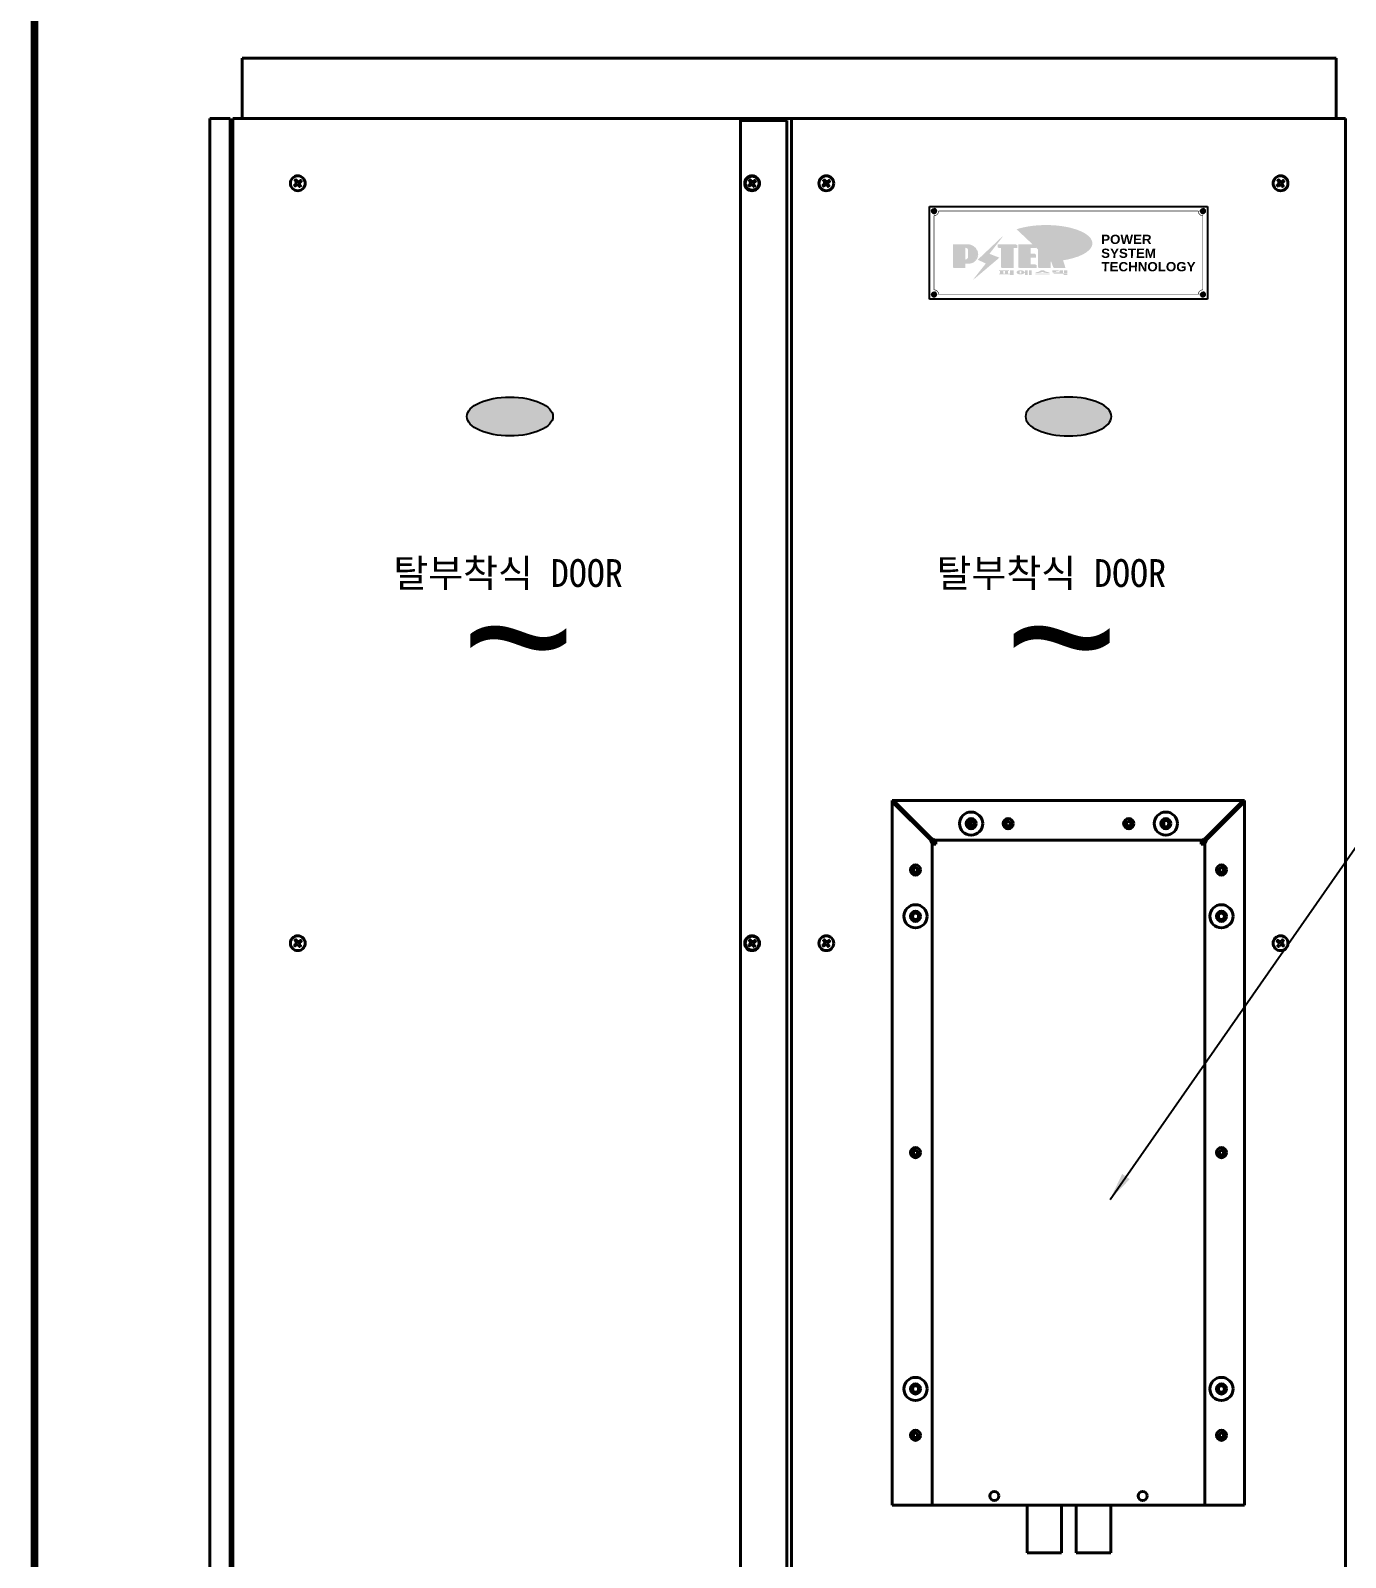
# Model space of a CAD drawing. Header units: millimetres. Extents: x 4969 to 37601, y -771 to 6478.
# Drawn here: x 15852 to 17271, y 2164 to 3811 of the extents above; entities that cross this region are included whole.
import ezdxf
from ezdxf.enums import TextEntityAlignment as Align

# ---------------------------------------------------------------- set-up
doc = ezdxf.new("R2010")
doc.units = ezdxf.units.MM
doc.header["$LTSCALE"] = 7
doc.header["$MEASUREMENT"] = 0
doc.layers.get('0').update_dxf_attribs({"linetype": 'CONTINUOUS'})
doc.layers.add('FORMAT-1', color=7, linetype='CONTINUOUS')
doc.layers.add('line', color=3, linetype='CONTINUOUS')
doc.layers.add('가시적인 것(ISO)', color=3, linetype='CONTINUOUS', lineweight=40)
doc.layers.add('가시적인 좁은 것(ISO)', color=3, linetype='CONTINUOUS', lineweight=35)
doc.styles.add('arial_ttf', font='arial.ttf')
doc.styles.add('HAN', font='')
doc.styles.get("Standard").update_dxf_attribs({"font": 'ISOCP'})
doc.styles.add('스타일1', font='')
doc.styles.get('HAN').set_extended_font_data('GulimChe')
doc.styles.get('스타일1').set_extended_font_data('Arial Black')
doc.dimstyles.new('PS-15', dxfattribs={"dimscale": 15, "dimtxt": 3, "dimasz": 2, "dimexe": 2, "dimexo": 2.5, "dimgap": 1.5, "dimtad": 1, "dimtoh": 1, "dimrnd": 0.05, "dimzin": 12, "dimdsep": 46, "dimtxsty": 'Standard', "dimcen": 0, "dimclrt": 2, "dimazin": 3, "dimtfac": 1, "dimtofl": 0, "dimtmove": 0, "dimatfit": 3, "dimfxl": 0, "dimtolj": 1, "dimtzin": 0, "dimarcsym": 0})

# ---------------------------------------------------------------- blocks, each defined once
blk = doc.blocks.new('format-a1')
at = {"layer": 'FORMAT-1', "color": 7, "const_width": 0.7}
blk.add_lwpolyline([(26, 10), (26, 592), (854, 592), (854, 10)], close=True, dxfattribs=at)
at = {"style": 'HAN'}
for tag, height, p in [('MODEL-NAME', 4.5, (811.39, 49.79)), ('SCALE', 4.05, (713.46, 41.94)), ('PART-NAME', 4.5, (811.39, 41.94)), ('DWG-NO', 4.5, (811.39, 34.02)), ('DRA-BY', 4.5, (623.33, 31.66)), ('CH-BY', 4.5, (648.06, 31.66)), ('APP-BY', 4.5, (672.8, 31.66)), ('관련업체명', 4.5, (733.83, 16.64)), ('DRA-DATE', 3.75, (623.33, 13.71)), ('CH-DATE', 3.75, (648.06, 13.71)), ('APP-DATE', 3.75, (672.8, 13.71))]:
    blk.add_attdef(tag, text='', height=height, dxfattribs=at).set_placement(p, align=Align.MIDDLE_CENTER)
blk = doc.blocks.new('ERYGEDGSDF')
at = {"layer": 'line'}
h = blk.add_hatch(color=140, dxfattribs=at)
edge = h.paths.add_edge_path()
edge.add_ellipse((28537.7, -6339.3), major_axis=(-50, 0), ratio=0.39426, start_angle=111.5127, end_angle=334.469)
edge.add_ellipse((28531.8, -6340.9), major_axis=(-46.3, 0), ratio=0.40699, start_angle=121.3066, end_angle=327.7437, ccw=False)
edge.add_line((28555.8, -6357), (28556, -6357.6))
h = blk.add_hatch(color=1, dxfattribs=at)
h.paths.add_polyline_path([(28449.7, -6360.4), (28453.5, -6360.4, 1), (28453.5, -6340.4), (28437.2, -6340.4), (28437.2, -6365.4), (28449.7, -6365.4)])
h.paths.add_polyline_path([(28449.7, -6356.9), (28449.7, -6343.7), (28450.3, -6343.7, -0.414214), (28453.6, -6347), (28453.6, -6353.6, -0.414214), (28450.3, -6356.9)], flags=16)
h.paths.add_polyline_path([(28501.8, -6343.7), (28505.7, -6343.7), (28505.7, -6340.4), (28485.3, -6340.4), (28485.3, -6343.7), (28489.1, -6343.7), (28489.1, -6365.4), (28501.8, -6365.4)])
h.paths.add_polyline_path([(28520.3, -6354.1), (28525.9, -6354.1), (28525.9, -6350.6), (28520.3, -6350.6), (28520.3, -6343.7), (28525.9, -6343.7), (28525.9, -6340.4), (28507.8, -6340.4), (28507.8, -6365.4), (28526.6, -6365.4), (28526.6, -6362.1), (28520.3, -6362.1)])
h.paths.add_polyline_path([(28541.7, -6354.7), (28545.5, -6365.4), (28557.8, -6365.4), (28551.5, -6345.2), (28557.5, -6340.4), (28551.8, -6340.4), (28541.7, -6346.8), (28541.7, -6340.4), (28529.1, -6340.4), (28529.1, -6365.4), (28541.7, -6365.4)])
h = blk.add_hatch(color=250, dxfattribs=at)
h.paths.add_polyline_path([(28450.6, -6344.4), (28451.2, -6344.4, -0.129793), (28452.8, -6344.9, 0.221832), (28450.3, -6343.7), (28449.7, -6343.7), (28449.7, -6356.9), (28450.3, -6356.9, 0.02048), (28450.6, -6356.9)], flags=17)
h.paths.add_polyline_path([(28450.6, -6361.2), (28454.4, -6361.2, 0.72362), (28460.4, -6343.1, -0.679777), (28453.5, -6360.4), (28449.7, -6360.4), (28449.7, -6365.4), (28438.1, -6365.4), (28438.1, -6366.1), (28450.6, -6366.1)])
h.paths.add_polyline_path([(28472.7, -6361.1), (28458.7, -6378.7), (28460.4, -6377.3), (28473.6, -6360.7), (28464.9, -6356.6), (28489.4, -6333.4), (28490.6, -6331.8), (28464, -6357)])
h.paths.add_polyline_path([(28486.2, -6343.7), (28486.2, -6344.4), (28489.1, -6344.4), (28489.1, -6343.7)], flags=17)
h.paths.add_polyline_path([(28502.7, -6344.4), (28506.6, -6344.4), (28506.6, -6341.1), (28505.7, -6341.1), (28505.7, -6343.7), (28501.8, -6343.7), (28501.8, -6365.4), (28490, -6365.4), (28490, -6366.1), (28502.7, -6366.1)])
h.paths.add_polyline_path([(28526.8, -6351.3), (28525.9, -6351.3), (28525.9, -6354.1), (28520.3, -6354.1), (28520.3, -6362.1), (28521.2, -6362.1), (28521.2, -6354.8), (28526.8, -6354.8)])
h.paths.add_polyline_path([(28527.5, -6362.8), (28526.6, -6362.8), (28526.6, -6365.4), (28508.7, -6365.4), (28508.7, -6366.1), (28527.5, -6366.1)])
h.paths.add_polyline_path([(28526.8, -6341.1), (28525.9, -6341.1), (28525.9, -6343.7), (28520.3, -6343.7), (28520.3, -6350.6), (28521.2, -6350.6), (28521.2, -6344.4), (28526.8, -6344.4)])
h.paths.add_polyline_path([(28542.6, -6341.1), (28541.7, -6341.1), (28541.7, -6346.8), (28542.6, -6346.2)])
h.paths.add_polyline_path([(28542.6, -6357.3), (28541.7, -6354.7), (28541.7, -6365.4), (28530.1, -6365.4), (28530.1, -6366.1), (28542.6, -6366.1)])
h.paths.add_polyline_path([(28558.4, -6341.1), (28556.6, -6341.1), (28551.5, -6345.2), (28557.8, -6365.4), (28546.1, -6365.4), (28546.4, -6366.1), (28558.7, -6366.1), (28552.4, -6346)])
blk.add_hatch(color=5, dxfattribs=at).paths.add_polyline_path([(28487.3, -6354.8), (28476.6, -6350.6), (28491.5, -6331.4), (28464.9, -6356.6), (28473.6, -6360.7), (28459.6, -6378.3)])
h = blk.add_hatch(color=250, dxfattribs=at)
edge = h.paths.add_edge_path()
edge.add_ellipse((28510.1, -6370.6), major_axis=(-4.29, 0), ratio=0.526336, start_angle=192.2456, end_angle=269.0748)
edge.add_line((28510.2, -6368.4), (28510.1, -6368.4))
edge.add_ellipse((28510.1, -6370.6), major_axis=(-4.29, 0), ratio=0.526336, start_angle=270.9252, end_angle=449.0748)
edge.add_line((28510.1, -6372.9), (28510.2, -6372.9))
edge.add_ellipse((28510.1, -6370.6), major_axis=(-4.29, 0), ratio=0.526336, start_angle=450.9252, end_angle=527.7544)
edge.add_line((28514.3, -6371.1), (28515, -6371.1))
edge.add_line((28515, -6371.1), (28515, -6373.5))
edge.add_line((28515, -6373.5), (28517.7, -6373.5))
edge.add_line((28517.7, -6373.5), (28517.7, -6368.4))
edge.add_line((28517.7, -6368.4), (28515, -6368.4))
edge.add_line((28515, -6368.4), (28515, -6370.2))
edge.add_line((28515, -6370.2), (28514.3, -6370.2))
h.paths.add_polyline_path([(28511.1, -6370.3), (28511.1, -6371, -1), (28509.1, -6371), (28509.1, -6370.3, -1)], flags=16)
h.paths.add_polyline_path([(28522.3, -6368.4), (28519.2, -6368.4), (28519.2, -6373.5), (28522.3, -6373.5)])
h.paths.add_polyline_path([(28532, -6368.4), (28532, -6368.7, -0.157169), (28525.6, -6370.6), (28527, -6371.3, 0.128407), (28533.7, -6370.1, 0.128407), (28540.5, -6371.3), (28541.9, -6370.6, -0.157169), (28535.5, -6368.7), (28535.5, -6368.4)])
h.paths.add_polyline_path([(28541.5, -6372.9), (28541.5, -6372.1), (28526, -6372.1), (28526, -6372.9)])
h.paths.add_polyline_path([(28544.5, -6368.4), (28544.5, -6370.2, 0.414214), (28545.1, -6370.8), (28552.5, -6370.8), (28552.5, -6371.3), (28556, -6371.3), (28556, -6368.4), (28552.5, -6368.4), (28552.5, -6369.4), (28551.3, -6369.4), (28551.3, -6369.9), (28552.5, -6369.9), (28552.5, -6370.2), (28548.3, -6370.2), (28548.3, -6369.9), (28550.3, -6369.9), (28550.3, -6369.4), (28548.3, -6369.4), (28548.3, -6369.1), (28551.3, -6369.1), (28551.3, -6368.4)])
h.paths.add_polyline_path([(28557.1, -6368.4), (28557.1, -6371.3), (28560.5, -6371.3), (28560.5, -6368.4)])
h.paths.add_polyline_path([(28560.5, -6373.5), (28560.5, -6371.6), (28545.9, -6371.6), (28545.9, -6372.3), (28556.5, -6372.3), (28556.5, -6373.5)])
h.paths.add_polyline_path([(28498.9, -6368.4), (28498.9, -6372.1), (28496.7, -6372.1), (28496.7, -6369.1), (28497.7, -6369.1), (28497.7, -6368.4), (28487, -6368.4), (28487, -6369.1), (28488, -6369.1), (28488, -6372.1), (28487, -6372.1), (28487, -6372.9), (28498.9, -6372.9), (28498.9, -6373.5), (28502.9, -6373.5), (28502.9, -6368.4)])
h.paths.add_polyline_path([(28493.3, -6369.1), (28491.4, -6369.1), (28491.4, -6372.1), (28493.3, -6372.1)], flags=17)
for p, q in [((28411.8, -6299.5), (28711.8, -6299.5)), ((28411.8, -6399.5), (28411.8, -6299.5)), ((28711.8, -6299.5), (28711.8, -6399.5)), ((28711.8, -6399.5), (28411.8, -6399.5))]:
    blk.add_line(p, q)
at = {"const_width": 0.6}
for points in [[(28416.8, -6309.5, 0.414214), (28421.8, -6304.5, -12.438297)], [(28706.8, -6309.5, -0.414214), (28701.8, -6304.5, 12.438297)], [(28421.8, -6394.5, 0.414214), (28416.8, -6389.5, 2.414214)], [(28701.8, -6394.5, -0.414214), (28706.8, -6389.5, -2.414214)]]:
    blk.add_lwpolyline(points, format="xyb", dxfattribs=at)
for points in [[(28416.8, -6309.5), (28416.8, -6389.5)], [(28701.8, -6304.5), (28421.8, -6304.5)], [(28706.8, -6309.5), (28706.8, -6389.5)], [(28421.8, -6394.5), (28701.8, -6394.5)]]:
    blk.add_lwpolyline(points, dxfattribs=at)
for centre in [(28416.8, -6304.5), (28706.8, -6304.5), (28416.8, -6394.5), (28706.8, -6394.5)]:
    blk.add_circle(centre, 2.25)
at = {"style": '스타일1', "oblique": 0.9, "width": 0.9}
for s, p in [('POWER', (28597, -6340)), ('SYSTEM', (28597, -6355)), ('TECHNOLOGY', (28597.3, -6369.5))]:
    blk.add_text(s, height=10, dxfattribs=at).set_placement(p)

msp = doc.modelspace()

# ---------------------------------------------------------------- hatches: boundary and pattern name
h = msp.add_hatch(color=256)
h.dxf.hatch_style = 1
edge = h.paths.add_edge_path()
edge.add_ellipse((16369.479, 3394.992), major_axis=(46.415, 0), ratio=0.45127496, start_angle=0, end_angle=360)
h = msp.add_hatch(color=256)
h.dxf.hatch_style = 1
edge = h.paths.add_edge_path()
edge.add_ellipse((16971.979, 3394.992), major_axis=(-46.415, 0), ratio=0.45127496, start_angle=0, end_angle=360, ccw=False)

# ---------------------------------------------------------------- linework, layer by layer
msp.add_ellipse((16369.479, 3394.992, 0), major_axis=(46.415, 0), ratio=0.45127496, start_param=-1.57079633, end_param=4.71238898)
at = {"extrusion": (0, 0, -1)}
msp.add_ellipse((16971.979, 3394.992, 0), major_axis=(-46.415, 0), ratio=0.45127496, start_param=-1.57079633, end_param=4.71238898, dxfattribs=at)
at = {"layer": '가시적인 것(ISO)'}
for p, q in [((16080.729, 3781.667, 0), (16080.729, 3716.667, 0)), ((16080.729, 3781.667, 0), (17260.729, 3781.667, 0)), ((17260.729, 3781.667, 0), (17260.729, 3716.667, 0)), ((16067.729, 3716.667, 0), (16045.729, 3716.667, 0)), ((16045.729, 1766.667, 0), (16045.729, 3716.667, 0)), ((16067.729, 3716.667, 0), (16067.729, 1766.667, 0)), ((16070.729, 3716.667, 0), (16070.729, 1936.667, 0)), ((16618.229, 3716.667, 0), (16070.729, 3716.667, 0)), ((16618.229, 3716.667, 0), (16673.229, 3716.667, 0)), ((16618.229, 1936.667, 0), (16618.229, 3716.667, 0)), ((16668.229, 3714.367, 0), (16618.229, 3714.367, 0)), ((16668.229, 1938.967, 0), (16668.229, 3714.367, 0)), ((16673.229, 3716.667, 0), (16673.229, 1936.667, 0)), ((17270.729, 3716.667, 0), (16673.229, 3716.667, 0)), ((17270.729, 1936.667, 0), (17270.729, 3716.667, 0)), ((16070.729, 3650.667, 0), (16067.729, 3650.667, 0)), ((16070.729, 3642.667, 0), (16067.729, 3642.667, 0)), ((16137.789, 3643.683, 0), (16137.095, 3644.583, 0)), ((16137.121, 3644.782, 0), (16138.874, 3646.134, 0)), ((16139.071, 3647.655, 0), (16137.72, 3649.408, 0)), ((16137.745, 3649.607, 0), (16138.645, 3650.3, 0)), ((16139.741, 3645.009, 0), (16137.988, 3643.658, 0)), ((16139.182, 3644.596, 0), (16138.332, 3645.698, 0)), ((16138.658, 3648.214, 0), (16139.76, 3649.064, 0)), ((16138.844, 3650.275, 0), (16140.196, 3648.522, 0)), ((16142.614, 3643.059, 0), (16141.262, 3644.812, 0)), ((16141.717, 3648.325, 0), (16143.47, 3649.676, 0)), ((16142.8, 3645.12, 0), (16141.812, 3644.358, 0)), ((16142.276, 3648.738, 0), (16143.126, 3647.636, 0)), ((16142.387, 3645.679, 0), (16143.738, 3643.926, 0)), ((16144.337, 3648.552, 0), (16142.584, 3647.2, 0)), ((16143.713, 3643.727, 0), (16142.813, 3643.033, 0)), ((16143.669, 3649.651, 0), (16144.363, 3648.751, 0)), ((16627.789, 3643.683, 0), (16627.095, 3644.583, 0)), ((16627.121, 3644.782, 0), (16628.874, 3646.134, 0)), ((16629.071, 3647.655, 0), (16627.72, 3649.408, 0)), ((16627.745, 3649.607, 0), (16628.645, 3650.3, 0)), ((16629.741, 3645.009, 0), (16627.988, 3643.658, 0)), ((16629.182, 3644.596, 0), (16628.332, 3645.698, 0)), ((16628.658, 3648.214, 0), (16629.76, 3649.064, 0)), ((16628.844, 3650.275, 0), (16630.196, 3648.522, 0)), ((16632.614, 3643.059, 0), (16631.262, 3644.812, 0)), ((16632.8, 3645.12, 0), (16631.698, 3644.27, 0)), ((16631.717, 3648.325, 0), (16633.47, 3649.676, 0)), ((16632.276, 3648.738, 0), (16633.126, 3647.636, 0)), ((16632.387, 3645.679, 0), (16633.738, 3643.926, 0)), ((16634.337, 3648.552, 0), (16632.584, 3647.2, 0)), ((16633.713, 3643.727, 0), (16632.813, 3643.033, 0)), ((16633.669, 3649.651, 0), (16634.363, 3648.751, 0)), ((16707.789, 3643.683, 0), (16707.095, 3644.583, 0)), ((16707.121, 3644.782, 0), (16708.874, 3646.134, 0)), ((16709.071, 3647.655, 0), (16707.72, 3649.408, 0)), ((16707.745, 3649.607, 0), (16708.645, 3650.3, 0)), ((16709.741, 3645.009, 0), (16707.988, 3643.658, 0)), ((16709.182, 3644.596, 0), (16708.332, 3645.698, 0)), ((16708.658, 3648.214, 0), (16709.76, 3649.064, 0)), ((16708.844, 3650.275, 0), (16710.196, 3648.522, 0)), ((16712.614, 3643.059, 0), (16711.262, 3644.812, 0)), ((16712.8, 3645.12, 0), (16711.698, 3644.27, 0)), ((16711.717, 3648.325, 0), (16713.47, 3649.676, 0)), ((16712.276, 3648.738, 0), (16713.126, 3647.636, 0)), ((16712.387, 3645.679, 0), (16713.738, 3643.926, 0)), ((16714.337, 3648.552, 0), (16712.584, 3647.2, 0)), ((16713.713, 3643.727, 0), (16712.813, 3643.033, 0)), ((16713.669, 3649.651, 0), (16714.363, 3648.751, 0)), ((17197.789, 3643.683, 0), (17197.095, 3644.583, 0)), ((17197.121, 3644.782, 0), (17198.874, 3646.134, 0)), ((17199.071, 3647.655, 0), (17197.72, 3649.408, 0)), ((17197.745, 3649.607, 0), (17198.645, 3650.3, 0)), ((17199.741, 3645.009, 0), (17197.988, 3643.658, 0)), ((17199.182, 3644.596, 0), (17198.332, 3645.698, 0)), ((17198.658, 3648.214, 0), (17199.76, 3649.064, 0)), ((17198.844, 3650.275, 0), (17200.196, 3648.522, 0)), ((17202.614, 3643.059, 0), (17201.262, 3644.812, 0)), ((17201.717, 3648.325, 0), (17203.47, 3649.676, 0)), ((17202.8, 3645.12, 0), (17201.812, 3644.358, 0)), ((17202.276, 3648.738, 0), (17203.126, 3647.636, 0)), ((17202.387, 3645.679, 0), (17203.738, 3643.926, 0)), ((17204.337, 3648.552, 0), (17202.584, 3647.2, 0)), ((17203.713, 3643.727, 0), (17202.813, 3643.033, 0)), ((17203.669, 3649.651, 0), (17204.363, 3648.751, 0)), ((16070.729, 3638.967, 0), (16067.729, 3638.967, 0)), ((16783.393, 2980.667, 0), (16781.979, 2980.667, 0)), ((16781.979, 2980.667, 0), (16781.979, 2979.253, 0)), ((16822.979, 2938.253, 0), (16781.979, 2979.253, 0)), ((16781.979, 2979.253, 0), (16781.979, 2220.167, 0)), ((16824.393, 2939.667, 0), (16783.393, 2980.667, 0)), ((17160.565, 2980.667, 0), (16783.393, 2980.667, 0)), ((17119.565, 2939.667, 0), (17160.565, 2980.667, 0)), ((17120.979, 2938.253, 0), (17161.979, 2979.253, 0)), ((17161.979, 2980.667, 0), (17160.565, 2980.667, 0)), ((17161.979, 2979.253, 0), (17161.979, 2980.667, 0)), ((17161.979, 2220.167, 0), (17161.979, 2979.253, 0)), ((16864.729, 2953.221, 0), (16864.729, 2958.113, 0)), ((16866.729, 2958.981, 0), (16866.729, 2952.353, 0)), ((17074.729, 2958.113, 0), (17074.729, 2953.221, 0)), ((16826.979, 2934.253, 0), (16822.979, 2938.253, 0)), ((16824.393, 2939.667, 0), (16828.393, 2935.667, 0)), ((16824.979, 2934.253, 0), (16824.979, 2933.667, 0)), ((16826.979, 2934.253, 0), (16824.979, 2934.253, 0)), ((16824.979, 2220.167, 0), (16824.979, 2933.667, 0)), ((16828.979, 2933.667, 0), (16824.979, 2933.667, 0)), ((16826.979, 2933.667, 0), (16826.979, 2934.253, 0)), ((16828.979, 2937.667, 0), (16828.393, 2937.667, 0)), ((16828.393, 2935.667, 0), (16828.393, 2937.667, 0)), ((16828.979, 2935.667, 0), (16828.393, 2935.667, 0)), ((16828.979, 2937.667, 0), (17114.979, 2937.667, 0)), ((16828.979, 2937.667, 0), (16828.979, 2933.667, 0)), ((17115.565, 2937.667, 0), (17114.979, 2937.667, 0)), ((17114.979, 2933.667, 0), (17114.979, 2937.667, 0)), ((17114.979, 2935.667, 0), (17115.565, 2935.667, 0)), ((17118.979, 2933.667, 0), (17114.979, 2933.667, 0)), ((17115.565, 2935.667, 0), (17119.565, 2939.667, 0)), ((17115.565, 2935.667, 0), (17115.565, 2937.667, 0)), ((17120.979, 2938.253, 0), (17116.979, 2934.253, 0)), ((17116.979, 2934.253, 0), (17118.979, 2934.253, 0)), ((17116.979, 2933.667, 0), (17116.979, 2934.253, 0)), ((17118.979, 2933.667, 0), (17118.979, 2934.253, 0)), ((17118.979, 2933.667, 0), (17118.979, 2220.167, 0)), ((16137.789, 2823.683, 0), (16137.095, 2824.583, 0)), ((16137.121, 2824.782, 0), (16138.874, 2826.134, 0)), ((16139.071, 2827.655, 0), (16137.72, 2829.408, 0)), ((16137.745, 2829.607, 0), (16138.645, 2830.3, 0)), ((16139.741, 2825.009, 0), (16137.988, 2823.658, 0)), ((16138.844, 2830.275, 0), (16140.196, 2828.522, 0)), ((16142.614, 2823.059, 0), (16141.262, 2824.812, 0)), ((16141.717, 2828.325, 0), (16143.47, 2829.676, 0)), ((16142.387, 2825.679, 0), (16143.738, 2823.926, 0)), ((16144.337, 2828.552, 0), (16142.584, 2827.2, 0)), ((16143.713, 2823.727, 0), (16142.813, 2823.033, 0)), ((16143.669, 2829.651, 0), (16144.363, 2828.751, 0)), ((16627.789, 2823.683, 0), (16627.095, 2824.583, 0)), ((16627.121, 2824.782, 0), (16628.874, 2826.134, 0)), ((16629.071, 2827.655, 0), (16627.72, 2829.408, 0)), ((16627.745, 2829.607, 0), (16628.645, 2830.3, 0)), ((16629.741, 2825.009, 0), (16627.988, 2823.658, 0)), ((16629.182, 2824.596, 0), (16628.332, 2825.698, 0)), ((16628.658, 2828.214, 0), (16629.76, 2829.064, 0)), ((16628.844, 2830.275, 0), (16630.196, 2828.522, 0)), ((16632.614, 2823.059, 0), (16631.262, 2824.812, 0)), ((16632.8, 2825.12, 0), (16631.698, 2824.27, 0)), ((16631.717, 2828.325, 0), (16633.47, 2829.676, 0)), ((16632.276, 2828.738, 0), (16633.126, 2827.636, 0)), ((16632.387, 2825.679, 0), (16633.738, 2823.926, 0)), ((16634.337, 2828.552, 0), (16632.584, 2827.2, 0)), ((16633.713, 2823.727, 0), (16632.813, 2823.033, 0)), ((16633.669, 2829.651, 0), (16634.363, 2828.751, 0)), ((16707.789, 2823.683, 0), (16707.095, 2824.583, 0)), ((16707.121, 2824.782, 0), (16708.874, 2826.134, 0)), ((16709.071, 2827.655, 0), (16707.72, 2829.408, 0)), ((16707.745, 2829.607, 0), (16708.645, 2830.3, 0)), ((16709.741, 2825.009, 0), (16707.988, 2823.658, 0)), ((16709.182, 2824.596, 0), (16708.332, 2825.698, 0)), ((16708.658, 2828.214, 0), (16709.76, 2829.064, 0)), ((16708.844, 2830.275, 0), (16710.196, 2828.522, 0)), ((16712.614, 2823.059, 0), (16711.262, 2824.812, 0)), ((16712.8, 2825.12, 0), (16711.698, 2824.27, 0)), ((16711.717, 2828.325, 0), (16713.47, 2829.676, 0)), ((16712.276, 2828.738, 0), (16713.126, 2827.636, 0)), ((16712.387, 2825.679, 0), (16713.738, 2823.926, 0)), ((16714.337, 2828.552, 0), (16712.584, 2827.2, 0)), ((16713.713, 2823.727, 0), (16712.813, 2823.033, 0)), ((16713.669, 2829.651, 0), (16714.363, 2828.751, 0)), ((17197.131, 2828.811, 0), (17197.839, 2829.699, 0)), ((17198.883, 2827.231, 0), (17197.153, 2828.611, 0)), ((17197.675, 2823.977, 0), (17199.055, 2825.707, 0)), ((17198.585, 2823.069, 0), (17197.697, 2823.777, 0)), ((17198.039, 2829.721, 0), (17199.769, 2828.341, 0)), ((17200.165, 2824.821, 0), (17198.785, 2823.091, 0)), ((17201.293, 2828.513, 0), (17202.673, 2830.243, 0)), ((17203.419, 2823.612, 0), (17201.689, 2824.993, 0)), ((17203.784, 2829.357, 0), (17202.403, 2827.627, 0)), ((17202.575, 2826.103, 0), (17204.305, 2824.723, 0)), ((17202.873, 2830.265, 0), (17203.761, 2829.557, 0)), ((17204.327, 2824.523, 0), (17203.619, 2823.635, 0)), ((16070.729, 2745.667, 0), (16067.729, 2745.667, 0)), ((16070.729, 2737.667, 0), (16067.729, 2737.667, 0)), ((16781.979, 2220.167, 0), (16822.979, 2220.167, 0)), ((16822.979, 2220.167, 0), (16824.979, 2220.167, 0)), ((16824.979, 2220.167, 0), (16828.979, 2220.167, 0)), ((17114.979, 2220.167, 0), (16828.979, 2220.167, 0)), ((16927.279, 2168.667, 0), (16927.279, 2220.167, 0)), ((16964.579, 2168.667, 0), (16964.579, 2220.167, 0)), ((16980.379, 2168.667, 0), (16980.379, 2220.167, 0)), ((17017.679, 2168.667, 0), (17017.679, 2220.167, 0)), ((17114.979, 2220.167, 0), (17118.979, 2220.167, 0)), ((17120.979, 2220.167, 0), (17118.979, 2220.167, 0)), ((17161.979, 2220.167, 0), (17120.979, 2220.167, 0)), ((16927.279, 2168.667, 0), (16964.579, 2168.667, 0)), ((16980.379, 2168.667, 0), (17017.679, 2168.667, 0))]:
    msp.add_line(p, q, dxfattribs=at)
for centre, radius in [((16140.729, 3646.667, 0), 8), ((16140.729, 3646.667, 0), 8), ((16630.729, 3646.667, 0), 8), ((16630.729, 3646.667, 0), 7.5), ((16710.729, 3646.667, 0), 8), ((16710.729, 3646.667, 0), 8), ((17200.729, 3646.667, 0), 8), ((17200.729, 3646.667, 0), 8), ((16826.979, 3616.667, 0), 1.621), ((17116.979, 3616.667, 0), 1.621), ((16826.979, 3526.667, 0), 1.621), ((17116.979, 3526.667, 0), 1.621), ((16866.979, 2955.667, 0), 12.5), ((17076.979, 2955.667, 0), 12.5), ((16866.979, 2955.667, 0), 5.5), ((16866.979, 2955.667, 0), 5), ((16866.979, 2955.667, 0), 3.323), ((16906.979, 2955.667, 0), 5.5), ((16906.979, 2955.667, 0), 2.458), ((17036.979, 2955.667, 0), 5.5), ((17036.979, 2955.667, 0), 2.458), ((17076.979, 2955.667, 0), 5.5), ((17076.979, 2955.667, 0), 5), ((17076.979, 2955.667, 0), 3.323), ((16806.979, 2905.667, 0), 5.5), ((16806.979, 2905.667, 0), 2.458), ((17136.979, 2905.667, 0), 5.5), ((17136.979, 2905.667, 0), 2.458), ((16806.979, 2855.667, 0), 12.5), ((17136.979, 2855.667, 0), 12.5), ((16806.979, 2855.667, 0), 5.5), ((16806.979, 2855.667, 0), 5), ((16806.979, 2855.667, 0), 3.323), ((17136.979, 2855.667, 0), 5.5), ((17136.979, 2855.667, 0), 5), ((17136.979, 2855.667, 0), 3.323), ((16140.729, 2826.667, 0), 8), ((16140.729, 2826.667, 0), 8), ((16630.729, 2826.667, 0), 8), ((16630.729, 2826.667, 0), 7.5), ((16710.729, 2826.667, 0), 8), ((16710.729, 2826.667, 0), 8), ((17200.729, 2826.667, 0), 8), ((17200.729, 2826.667, 0), 8), ((16806.979, 2600.667, 0), 5.5), ((17136.979, 2600.667, 0), 5.5), ((16806.979, 2600.667, 0), 2.458), ((17136.979, 2600.667, 0), 2.458), ((16806.979, 2345.667, 0), 12.5), ((17136.979, 2345.667, 0), 12.5), ((16806.979, 2345.667, 0), 5.5), ((16806.979, 2345.667, 0), 5), ((16806.979, 2345.667, 0), 3.323), ((17136.979, 2345.667, 0), 5.5), ((17136.979, 2345.667, 0), 5), ((17136.979, 2345.667, 0), 3.323), ((16806.979, 2295.667, 0), 5.5), ((16806.979, 2295.667, 0), 2.458), ((17136.979, 2295.667, 0), 5.5), ((17136.979, 2295.667, 0), 2.458), ((16891.979, 2230.167, 0), 5), ((17051.979, 2230.167, 0), 5)]:
    msp.add_circle(centre, radius, dxfattribs=at)
for centre, radius, start, end in [((16137.208, 3644.67, 0), 0.142, 127.628657, 217.628657), ((16137.832, 3649.494, 0), 0.142, 127.628657, 217.628657), ((16137.902, 3643.77, 0), 0.142, 217.628657, 307.628657), ((16138.343, 3645.706, 0), 0.0142, 127.628657, 217.628657), ((16138.732, 3650.188, 0), 0.142, 37.628657, 127.628657), ((16138.666, 3648.203, 0), 0.0142, 127.628657, 217.628657), ((16140.729, 3646.667, 0), 1.93, 149.213318, 196.043995), ((16140.729, 3646.667, 0), 1.93, 196.043995, 239.213318), ((16140.729, 3646.667, 0), 1.93, 106.043993, 149.213318), ((16139.193, 3644.604, 0), 0.0142, 217.628657, 307.628657), ((16140.729, 3646.667, 0), 1.93, 239.213318, 286.043995), ((16139.769, 3649.053, 0), 0.0142, 37.628657, 127.628657), ((16140.729, 3646.667, 0), 1.93, 59.213318, 106.043995), ((16140.729, 3646.667, 0), 1.93, 286.043995, 329.213318), ((16140.729, 3646.667, 0), 1.93, 16.043995, 59.21332), ((16142.265, 3648.73, 0), 0.0142, 37.628657, 127.628657), ((16140.729, 3646.667, 0), 1.93, 329.213318, 16.043995), ((16142.726, 3643.146, 0), 0.142, 217.628657, 307.628657), ((16142.792, 3645.131, 0), 0.0142, 307.628657, 37.628657), ((16143.115, 3647.627, 0), 0.0142, 307.628657, 37.628657), ((16143.557, 3649.564, 0), 0.142, 37.628657, 127.628657), ((16143.626, 3643.839, 0), 0.142, 307.628657, 37.628657), ((16144.25, 3648.664, 0), 0.142, 307.628657, 37.628657), ((16627.208, 3644.67, 0), 0.142, 127.628657, 217.628657), ((16627.832, 3649.494, 0), 0.142, 127.628657, 217.628657), ((16627.902, 3643.77, 0), 0.142, 217.628657, 307.628657), ((16628.343, 3645.706, 0), 0.0142, 127.628657, 217.628657), ((16628.732, 3650.188, 0), 0.142, 37.628657, 127.628657), ((16628.666, 3648.203, 0), 0.0142, 127.628657, 217.628657), ((16630.729, 3646.667, 0), 1.93, 149.213318, 196.043995), ((16630.729, 3646.667, 0), 1.93, 196.043995, 239.213318), ((16630.729, 3646.667, 0), 1.93, 106.043993, 149.213318), ((16629.193, 3644.604, 0), 0.0142, 217.628657, 307.628657), ((16630.729, 3646.667, 0), 1.93, 239.213318, 286.043995), ((16629.769, 3649.053, 0), 0.0142, 37.628657, 127.628657), ((16630.729, 3646.667, 0), 1.93, 59.213318, 106.043995), ((16630.729, 3646.667, 0), 1.93, 286.043995, 329.213318), ((16631.69, 3644.281, 0), 0.0142, 217.628657, 307.628657), ((16630.729, 3646.667, 0), 1.93, 16.043995, 59.21332), ((16632.265, 3648.73, 0), 0.0142, 37.628657, 127.628657), ((16630.729, 3646.667, 0), 1.93, 329.213318, 16.043995), ((16632.726, 3643.146, 0), 0.142, 217.628657, 307.628657), ((16632.792, 3645.131, 0), 0.0142, 307.628657, 37.628657), ((16633.115, 3647.627, 0), 0.0142, 307.628657, 37.628657), ((16633.557, 3649.564, 0), 0.142, 37.628657, 127.628657), ((16633.626, 3643.839, 0), 0.142, 307.628657, 37.628657), ((16634.25, 3648.664, 0), 0.142, 307.628657, 37.628657), ((16707.208, 3644.67, 0), 0.142, 127.628657, 217.628657), ((16707.832, 3649.494, 0), 0.142, 127.628657, 217.628657), ((16707.902, 3643.77, 0), 0.142, 217.628657, 307.628657), ((16708.343, 3645.706, 0), 0.0142, 127.628657, 217.628657), ((16708.732, 3650.188, 0), 0.142, 37.628657, 127.628657), ((16708.666, 3648.203, 0), 0.0142, 127.628657, 217.628657), ((16710.729, 3646.667, 0), 1.93, 149.213318, 196.043995), ((16710.729, 3646.667, 0), 1.93, 196.043995, 239.213318), ((16710.729, 3646.667, 0), 1.93, 106.043993, 149.213318), ((16709.193, 3644.604, 0), 0.0142, 217.628657, 307.628657), ((16710.729, 3646.667, 0), 1.93, 239.213318, 286.043995), ((16709.769, 3649.053, 0), 0.0142, 37.628657, 127.628657), ((16710.729, 3646.667, 0), 1.93, 59.213318, 106.043995), ((16710.729, 3646.667, 0), 1.93, 286.043995, 329.213318), ((16711.69, 3644.281, 0), 0.0142, 217.628657, 307.628657), ((16710.729, 3646.667, 0), 1.93, 16.043995, 59.21332), ((16712.265, 3648.73, 0), 0.0142, 37.628657, 127.628657), ((16710.729, 3646.667, 0), 1.93, 329.213318, 16.043995), ((16712.726, 3643.146, 0), 0.142, 217.628657, 307.628657), ((16712.792, 3645.131, 0), 0.0142, 307.628657, 37.628657), ((16713.115, 3647.627, 0), 0.0142, 307.628657, 37.628657), ((16713.557, 3649.564, 0), 0.142, 37.628657, 127.628657), ((16713.626, 3643.839, 0), 0.142, 307.628657, 37.628657), ((16714.25, 3648.664, 0), 0.142, 307.628657, 37.628657), ((17197.208, 3644.67, 0), 0.142, 127.628657, 217.628657), ((17197.832, 3649.494, 0), 0.142, 127.628657, 217.628657), ((17197.902, 3643.77, 0), 0.142, 217.628657, 307.628657), ((17198.343, 3645.706, 0), 0.0142, 127.628657, 217.628657), ((17198.732, 3650.188, 0), 0.142, 37.628657, 127.628657), ((17198.666, 3648.203, 0), 0.0142, 127.628657, 217.628657), ((17200.729, 3646.667, 0), 1.93, 149.213318, 196.043995), ((17200.729, 3646.667, 0), 1.93, 196.043995, 239.213318), ((17200.729, 3646.667, 0), 1.93, 106.043993, 149.213318), ((17199.193, 3644.604, 0), 0.0142, 217.628657, 307.628657), ((17200.729, 3646.667, 0), 1.93, 239.213318, 286.043995), ((17199.769, 3649.053, 0), 0.0142, 37.628657, 127.628657), ((17200.729, 3646.667, 0), 1.93, 59.213318, 106.043995), ((17200.729, 3646.667, 0), 1.93, 286.043995, 329.213318), ((17200.729, 3646.667, 0), 1.93, 16.043995, 59.21332), ((17202.265, 3648.73, 0), 0.0142, 37.628657, 127.628657), ((17200.729, 3646.667, 0), 1.93, 329.213318, 16.043995), ((17202.726, 3643.146, 0), 0.142, 217.628657, 307.628657), ((17202.792, 3645.131, 0), 0.0142, 307.628657, 37.628657), ((17203.115, 3647.627, 0), 0.0142, 307.628657, 37.628657), ((17203.557, 3649.564, 0), 0.142, 37.628657, 127.628657), ((17203.626, 3643.839, 0), 0.142, 307.628657, 37.628657), ((17204.25, 3648.664, 0), 0.142, 307.628657, 37.628657), ((16137.208, 2824.67, 0), 0.142, 127.628657, 217.628657), ((16137.832, 2829.494, 0), 0.142, 127.628657, 217.628657), ((16137.902, 2823.77, 0), 0.142, 217.628657, 307.628657), ((16138.732, 2830.188, 0), 0.142, 37.628657, 127.628657), ((16140.729, 2826.667, 0), 1.93, 149.213318, 196.043995), ((16140.729, 2826.667, 0), 1.93, 239.213318, 286.043995), ((16140.729, 2826.667, 0), 1.93, 59.213318, 106.043995), ((16140.729, 2826.667, 0), 1.93, 329.213318, 16.043995), ((16142.726, 2823.146, 0), 0.142, 217.628657, 307.628657), ((16143.557, 2829.564, 0), 0.142, 37.628657, 127.628657), ((16143.626, 2823.839, 0), 0.142, 307.628657, 37.628657), ((16144.25, 2828.664, 0), 0.142, 307.628657, 37.628657), ((16627.208, 2824.67, 0), 0.142, 127.628657, 217.628657), ((16627.832, 2829.494, 0), 0.142, 127.628657, 217.628657), ((16627.902, 2823.77, 0), 0.142, 217.628657, 307.628657), ((16628.343, 2825.706, 0), 0.0142, 127.628657, 217.628657), ((16628.732, 2830.188, 0), 0.142, 37.628657, 127.628657), ((16628.666, 2828.203, 0), 0.0142, 127.628657, 217.628657), ((16630.729, 2826.667, 0), 1.93, 149.213318, 196.043995), ((16630.729, 2826.667, 0), 1.93, 196.043995, 239.213318), ((16630.729, 2826.667, 0), 1.93, 106.043993, 149.213318), ((16629.193, 2824.604, 0), 0.0142, 217.628657, 307.628657), ((16630.729, 2826.667, 0), 1.93, 239.213318, 286.043995), ((16629.769, 2829.053, 0), 0.0142, 37.628657, 127.628657), ((16630.729, 2826.667, 0), 1.93, 59.213318, 106.043995), ((16630.729, 2826.667, 0), 1.93, 286.043995, 329.213318), ((16631.69, 2824.281, 0), 0.0142, 217.628657, 307.628657), ((16630.729, 2826.667, 0), 1.93, 16.043995, 59.21332), ((16632.265, 2828.73, 0), 0.0142, 37.628657, 127.628657), ((16630.729, 2826.667, 0), 1.93, 329.213318, 16.043995), ((16632.726, 2823.146, 0), 0.142, 217.628657, 307.628657), ((16632.792, 2825.131, 0), 0.0142, 307.628657, 37.628657), ((16633.115, 2827.627, 0), 0.0142, 307.628657, 37.628657), ((16633.557, 2829.564, 0), 0.142, 37.628657, 127.628657), ((16633.626, 2823.839, 0), 0.142, 307.628657, 37.628657), ((16634.25, 2828.664, 0), 0.142, 307.628657, 37.628657), ((16707.208, 2824.67, 0), 0.142, 127.628657, 217.628657), ((16707.832, 2829.494, 0), 0.142, 127.628657, 217.628657), ((16707.902, 2823.77, 0), 0.142, 217.628657, 307.628657), ((16708.343, 2825.706, 0), 0.0142, 127.628657, 217.628657), ((16708.732, 2830.188, 0), 0.142, 37.628657, 127.628657), ((16708.666, 2828.203, 0), 0.0142, 127.628657, 217.628657), ((16710.729, 2826.667, 0), 1.93, 149.213318, 196.043995), ((16710.729, 2826.667, 0), 1.93, 196.043995, 239.213318), ((16710.729, 2826.667, 0), 1.93, 106.043993, 149.213318), ((16709.193, 2824.604, 0), 0.0142, 217.628657, 307.628657), ((16710.729, 2826.667, 0), 1.93, 239.213318, 286.043995), ((16709.769, 2829.053, 0), 0.0142, 37.628657, 127.628657), ((16710.729, 2826.667, 0), 1.93, 59.213318, 106.043995), ((16710.729, 2826.667, 0), 1.93, 286.043995, 329.213318), ((16711.69, 2824.281, 0), 0.0142, 217.628657, 307.628657), ((16710.729, 2826.667, 0), 1.93, 16.043995, 59.21332), ((16712.265, 2828.73, 0), 0.0142, 37.628657, 127.628657), ((16710.729, 2826.667, 0), 1.93, 329.213318, 16.043995), ((16712.726, 2823.146, 0), 0.142, 217.628657, 307.628657), ((16712.792, 2825.131, 0), 0.0142, 307.628657, 37.628657), ((16713.115, 2827.627, 0), 0.0142, 307.628657, 37.628657), ((16713.557, 2829.564, 0), 0.142, 37.628657, 127.628657), ((16713.626, 2823.839, 0), 0.142, 307.628657, 37.628657), ((16714.25, 2828.664, 0), 0.142, 307.628657, 37.628657), ((17197.242, 2828.722, 0), 0.142, 141.419059, 231.419059), ((17197.786, 2823.888, 0), 0.142, 141.419059, 231.419059), ((17197.95, 2829.61, 0), 0.142, 51.419059, 141.419059), ((17198.674, 2823.18, 0), 0.142, 231.419059, 321.419059), ((17200.729, 2826.667, 0), 1.93, 163.003721, 209.834397), ((17200.729, 2826.667, 0), 1.93, 73.003721, 119.834397), ((17200.729, 2826.667, 0), 1.93, 253.003721, 299.834397), ((17200.729, 2826.667, 0), 1.93, 343.003721, 29.834397), ((17202.784, 2830.154, 0), 0.142, 51.419059, 141.419059), ((17203.508, 2823.723, 0), 0.142, 231.419059, 321.419059), ((17203.673, 2829.446, 0), 0.142, 321.419059, 51.419059), ((17204.216, 2824.611, 0), 0.142, 321.419059, 51.419059)]:
    msp.add_arc(centre, radius, start, end, dxfattribs=at)
for points in [[(16822.979, 2938.253, 0), (16823.639, 2936.933, 0), (16824.289, 2935.633, 0), (16824.651, 2934.908, 0), (16824.864, 2934.484, 0), (16824.933, 2934.345, 0), (16824.979, 2934.253, 0)], [(16824.393, 2939.667, 0), (16825.713, 2939.007, 0), (16827.013, 2938.357, 0), (16827.737, 2937.995, 0), (16828.162, 2937.782, 0), (16828.301, 2937.713, 0), (16828.393, 2937.667, 0)], [(17119.565, 2939.667, 0), (17118.245, 2939.007, 0), (17116.945, 2938.357, 0), (17116.221, 2937.995, 0), (17115.796, 2937.782, 0), (17115.657, 2937.713, 0), (17115.565, 2937.667, 0)], [(17120.979, 2938.253, 0), (17120.319, 2936.933, 0), (17119.669, 2935.633, 0), (17119.307, 2934.908, 0), (17119.094, 2934.484, 0), (17119.025, 2934.345, 0), (17118.979, 2934.253, 0)]]:
    msp.add_open_spline(points, degree=3, knots=[-1.57079633, -1.57079633, -1.57079633, -1.57079633, -0.58072555, -0.58072555, -0.58072555, 0, 0, 0, 0], dxfattribs=at)
at = {"layer": '가시적인 좁은 것(ISO)'}
for p, q in [((16070.729, 3649.923, 0), (16067.729, 3649.923, 0)), ((16067.729, 3643.411, 0), (16070.729, 3643.411, 0)), ((16070.729, 2744.923, 0), (16067.729, 2744.923, 0)), ((16067.729, 2738.411, 0), (16070.729, 2738.411, 0))]:
    msp.add_line(p, q, dxfattribs=at)
for centre, radius, start, end in [((16826.979, 3616.667, 0), 2, 170, 80), ((17116.979, 3616.667, 0), 2, 170, 80), ((16826.979, 3526.667, 0), 2, 170, 80), ((17116.979, 3526.667, 0), 2, 170, 80), ((16866.979, 2955.667, 0), 4, 100, 10), ((16906.979, 2955.667, 0), 3, 100, 10), ((17036.979, 2955.667, 0), 3, 170, 80), ((17076.979, 2955.667, 0), 4, 100, 10), ((16806.979, 2905.667, 0), 3, 100, 10), ((17136.979, 2905.667, 0), 3, 170, 80), ((16806.979, 2855.667, 0), 4, 100, 10), ((17136.979, 2855.667, 0), 4, 100, 10), ((16806.979, 2600.667, 0), 3, 100, 10), ((17136.979, 2600.667, 0), 3, 170, 80), ((16806.979, 2345.667, 0), 4, 100, 10), ((17136.979, 2345.667, 0), 4, 100, 10), ((16806.979, 2295.667, 0), 3, 100, 10), ((17136.979, 2295.667, 0), 3, 170, 80)]:
    msp.add_arc(centre, radius, start, end, dxfattribs=at)

# ---------------------------------------------------------------- block references
at = {"xscale": 12, "yscale": 12, "zscale": 12}
msp.add_blockref('format-a1', (15544.635, -746.069), dxfattribs=at)
at = {"lineweight": 5}
msp.add_blockref('ERYGEDGSDF', (-11589.864, 9921.154, 0), dxfattribs=at)

# ---------------------------------------------------------------- texts
at = {"color": 2, "style": 'HAN'}
for p in [(16243.713, 3241.079, -3228.908), (16829.671, 3241.079, -3228.908)]:
    msp.add_text('탈부착식 DOOR', height=30, dxfattribs=at).set_placement(p, align=Align.TOP_LEFT)
at = {"style": 'arial_ttf'}
for p in [(16317.555, 3083.494, 0), (16903.514, 3083.494, 0)]:
    msp.add_text('~', height=150, dxfattribs=at).set_placement(p)

# ---------------------------------------------------------------- leaders
at = {"annotation_type": 0, "has_hookline": 1, "hookline_direction": 0, "text_width": 273}
msp.add_leader([(17016.84, 2550.237, 0), (17357.791, 3039.475, 0), (17387.791, 3039.475, 0)], dimstyle='PS-15', dxfattribs=at)

doc.saveas('drawing.dxf')
